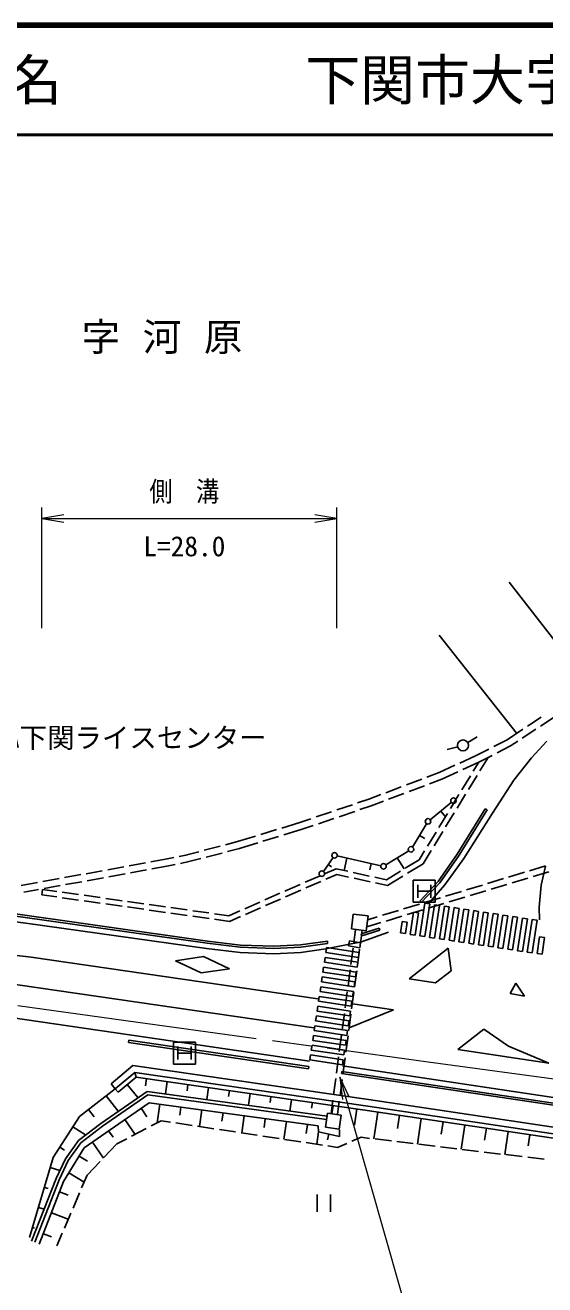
# Model space of a CAD drawing. Units: millimetres, scale not verified. Extents: x 40000 to 680000, y 20000 to 380000.
# Drawn here: x 379506 to 426839, y 265090 to 380000 of the extents above; entities that cross this region are included whole.
import ezdxf
from ezdxf.enums import TextEntityAlignment as Align

# ---------------------------------------------------------------- set-up
doc = ezdxf.new("R2010")
doc.units = ezdxf.units.MM
doc.header["$LTSCALE"] = 1000
doc.linetypes.add('CHAIN', pattern=[18.5, 12, -1.5, 3.5, -1.5])
for name, color, linetype, lineweight in [('M-BGD', 7, 'Continuous', 25), ('M-BMK', 2, 'CHAIN', 13), ('M-STR-HTXT', 7, 'Continuous', 13), ('M-STR-STRC', 7, 'Continuous', 25), ('M-TTL', 2, 'Continuous', 140), ('M-TTL-LINE', 7, 'Continuous', 50)]:
    doc.layers.add(name, color=color, linetype=linetype, lineweight=lineweight)
doc.layers.add('M-BMK-HTXT', color=7, linetype='Continuous')
doc.layers.add('M-TTL-TXT', color=7, linetype='Continuous')
doc.styles.add('ＭＳ ゴシック', font='')
doc.styles.add('ＭＳ Ｐゴシック', font='')
doc.styles.get('ＭＳ ゴシック').set_extended_font_data('MS Gothic')
doc.styles.get('ＭＳ Ｐゴシック').set_extended_font_data('MS PGothic')

# ---------------------------------------------------------------- blocks, each defined once
blk = doc.blocks.new('open_arrow')
at = {"color": 0, "linetype": 'Continuous', "lineweight": -2}
blk.add_lwpolyline([(7.5, 1.25), (0, 0), (7.5, -1.25)], dxfattribs=at)

msp = doc.modelspace()

# ---------------------------------------------------------------- linework, layer by layer
at = {"layer": 'M-BGD'}
for p, q in [((423609, 329181), (430274, 320564)), ((424282, 315369), (417208, 324346)), ((426522, 316878), (425272, 316049)), ((427706, 316883), (426455, 316054)), ((419820, 314557), (420676, 315075)), ((424855, 315773), (423402, 314810)), ((426039, 315778), (424788, 314949)), ((418908, 314174), (417940, 313923)), ((421748, 313962), (420539, 313343)), ((423402, 314810), (422193, 314190)), ((423730, 314248), (422499, 313617)), ((424372, 314673), (423730, 314248)), ((420539, 313343), (419102, 312688)), ((420822, 312758), (419369, 312095)), ((420824, 312759), (420324, 311940)), ((422054, 313389), (420822, 312758)), ((421677, 313196), (420932, 311977)), ((417210, 311825), (416106, 311406)), ((418647, 312480), (417210, 311825)), ((418914, 311888), (417460, 311225)), ((420063, 311513), (419281, 310233)), ((420671, 311550), (419889, 310271)), ((413769, 310519), (412367, 309986)), ((415639, 311228), (414236, 310696)), ((415874, 310622), (414471, 310090)), ((417460, 311225), (416341, 310800)), ((410795, 309390), (409792, 309051)), ((411899, 309809), (410795, 309390)), ((412134, 309203), (411015, 308778)), ((414004, 309913), (412601, 309380)), ((419020, 309807), (418238, 308527)), ((419629, 309844), (418846, 308564)), ((407423, 308250), (406002, 307770)), ((409318, 308891), (407897, 308410)), ((409528, 308275), (408107, 307795)), ((411015, 308778), (410001, 308436)), ((416390, 307523), (418326, 309095)), ((417977, 308100), (417195, 306820)), ((417358, 308309), (417784, 307785)), ((418586, 308137), (417804, 306857)), ((421422, 308517), (418865, 304384)), ((421592, 308412), (419032, 304274)), ((421422, 308517), (421592, 308412)), ((404525, 307271), (402883, 306763)), ((405529, 307610), (404525, 307271)), ((405738, 306995), (404725, 306652)), ((407633, 307635), (406212, 307155)), ((414782, 305029), (416066, 307151)), ((400494, 306026), (398852, 305518)), ((402405, 306616), (400972, 306173)), ((402594, 305994), (401161, 305551)), ((404725, 306652), (403072, 306141)), ((415424, 306090), (415908, 305798)), ((416934, 306394), (416152, 305114)), ((417543, 306431), (416761, 305151)), ((395331, 304603), (394229, 304317)), ((397266, 305106), (395815, 304729)), ((398852, 305518), (397750, 305232)), ((399030, 304893), (397932, 304608)), ((400683, 305404), (399030, 304893)), ((412358, 303393), (414440, 304683)), ((415891, 304687), (415391, 303869)), ((416500, 304724), (415755, 303506)), ((388985, 303317), (390461, 303587)), ((390953, 303677), (392271, 303918)), ((392271, 303918), (393032, 304074)), ((392402, 303281), (393163, 303437)), ((393522, 304174), (394283, 304330)), ((393653, 303537), (394414, 303693)), ((395512, 303979), (394414, 303693)), ((397448, 304482), (395996, 304105)), ((406670, 302806), (407546, 304062)), ((407108, 303434), (407410, 303223)), ((407933, 304212), (411902, 303316)), ((408803, 304015), (408550, 302894)), ((411031, 303512), (410906, 302956)), ((413399, 304038), (414025, 303028)), ((415391, 303869), (414116, 303084)), ((415755, 303506), (414343, 302637)), ((418865, 304384), (417112, 301879)), ((419032, 304274), (417267, 301753)), ((383083, 302238), (384559, 302507)), ((385050, 302597), (386526, 302867)), ((385153, 301955), (386629, 302225)), ((387018, 302957), (388493, 303227)), ((387121, 302315), (388596, 302585)), ((389088, 302675), (390563, 302945)), ((391055, 303035), (392402, 303281)), ((406371, 302413), (404998, 301810)), ((407829, 303053), (406829, 302614)), ((407881, 302530), (406890, 302095)), ((408902, 302816), (407829, 303053)), ((408972, 302288), (407881, 302530)), ((410855, 302384), (409390, 302708)), ((412415, 302038), (411343, 302276)), ((413690, 302823), (412415, 302038)), ((413917, 302375), (412505, 301506)), ((424983, 302722), (423547, 302287)), ((426897, 303301), (425461, 302867)), ((425782, 302337), (427218, 302772)), ((379148, 301518), (380624, 301788)), ((379380, 300900), (380727, 301146)), ((381084, 301161), (381013, 300666)), ((382387, 300976), (381084, 301161)), ((381116, 301878), (382591, 302148)), ((381218, 301236), (382694, 301506)), ((383186, 301596), (384661, 301866)), ((404540, 301608), (403167, 301005)), ((404601, 301089), (403228, 300486)), ((406432, 301894), (405059, 301290)), ((410925, 301856), (409461, 302180)), ((412505, 301506), (411413, 301748)), ((417112, 301879), (415445, 300098)), ((417267, 301753), (415591, 299961)), ((421154, 301562), (419719, 301127)), ((423068, 302142), (421633, 301707)), ((421954, 301177), (423390, 301612)), ((423868, 301757), (425304, 302192)), ((382387, 300471), (381013, 300666)), ((384367, 300695), (382882, 300906)), ((384367, 300190), (382882, 300401)), ((386347, 300415), (384862, 300625)), ((386348, 299909), (384862, 300120)), ((388327, 300134), (386842, 300344)), ((390308, 299853), (388822, 300064)), ((400878, 300000), (399505, 299396)), ((402709, 300804), (401336, 300201)), ((402770, 300285), (401397, 299681)), ((415445, 300098), (415591, 299961)), ((417326, 300403), (415891, 299968)), ((419240, 300982), (417805, 300548)), ((418126, 300018), (419561, 300453)), ((420040, 300598), (421476, 301033)), ((396095, 296244), (374090, 299375)), ((396121, 296442), (374110, 299575)), ((388328, 299629), (386843, 299839)), ((390308, 299348), (388823, 299559)), ((392288, 299572), (390803, 299783)), ((392288, 299067), (390803, 299278)), ((394268, 299292), (392783, 299502)), ((394268, 298786), (392783, 298997)), ((396248, 299011), (394763, 299221)), ((398047, 298756), (396743, 298941)), ((399047, 299195), (398047, 298756)), ((400939, 299480), (399566, 298877)), ((409227, 297564), (409395, 298915)), ((409395, 298915), (410748, 298747)), ((413498, 299243), (412062, 298808)), ((415412, 299823), (413976, 299388)), ((414298, 298858), (415733, 299293)), ((416212, 299438), (417647, 299873)), ((396249, 298506), (394763, 298716)), ((398117, 298241), (396744, 298436)), ((399108, 298676), (398117, 298241)), ((411738, 297623), (410117, 297106)), ((410748, 298747), (410581, 297396)), ((410624, 297746), (411905, 298134)), ((411584, 298663), (410705, 298397)), ((411738, 297623), (411799, 297433)), ((412383, 298279), (413819, 298713)), ((410581, 297396), (409227, 297564)), ((409443, 296293), (409606, 297517)), ((410038, 296215), (410202, 297443)), ((410117, 297106), (410178, 296915)), ((411799, 297433), (410178, 296915)), ((399091, 295886), (396095, 296244)), ((399107, 296085), (396121, 296442)), ((402159, 295781), (399091, 295886)), ((402157, 295981), (399107, 296085)), ((404598, 296102), (402157, 295981)), ((404617, 295902), (402159, 295781)), ((407030, 296435), (404598, 296102)), ((407057, 296237), (404617, 295902)), ((407030, 296435), (407057, 296237)), ((409179, 294310), (409377, 295797)), ((409774, 294233), (409972, 295719)), ((408915, 292328), (409113, 293815)), ((409510, 292250), (409708, 293737)), ((408650, 290346), (408849, 291832)), ((409245, 290268), (409443, 291755)), ((408386, 288363), (408584, 289850)), ((408981, 288285), (409179, 289772)), ((388940, 287408), (388911, 287210)), ((405341, 285002), (388940, 287408)), ((408122, 286381), (408320, 287867)), ((408717, 286303), (408915, 287790)), ((405312, 284804), (388911, 287210)), ((389303, 285089), (387323, 283428)), ((410794, 281990), (389303, 285089)), ((405341, 285002), (405312, 284804)), ((407857, 284398), (408056, 285885)), ((408452, 284320), (408651, 285807)), ((389483, 284457), (387709, 282968)), ((389603, 284036), (387966, 282662)), ((410706, 281396), (389483, 284457)), ((389483, 284457), (389603, 284036)), ((410648, 281000), (389603, 284036)), ((390548, 283899), (390452, 283233)), ((407593, 282416), (407791, 283903)), ((408346, 284559), (408316, 284361)), ((436791, 280097), (408316, 284361)), ((436821, 280295), (408346, 284559)), ((387709, 282968), (384446, 280437)), ((386380, 279810), (390604, 282740)), ((387323, 283428), (387709, 282968)), ((387709, 282968), (387966, 282662)), ((388785, 283349), (389777, 282166)), ((390604, 282740), (406999, 280478)), ((392438, 283627), (392276, 282509)), ((394327, 283354), (394248, 282801)), ((396217, 283082), (396059, 281987)), ((398107, 282809), (398029, 282268)), ((408188, 282338), (408386, 283825)), ((390794, 281705), (384882, 277597)), ((386556, 279567), (390679, 282426)), ((386893, 282335), (387987, 280925)), ((390679, 282426), (406958, 280181)), ((406182, 279579), (390794, 281705)), ((391756, 281572), (391521, 279870)), ((399997, 282537), (399842, 281465)), ((401886, 282264), (401810, 281734)), ((403776, 281991), (403625, 280944)), ((405666, 281719), (405591, 281201)), ((407364, 280696), (407527, 281920)), ((407958, 280614), (408122, 281842)), ((450342, 276055), (410794, 281990)), ((384446, 280437), (382056, 276701)), ((385262, 281070), (385776, 280406)), ((390055, 281191), (390588, 280425)), ((393679, 281306), (393577, 280561)), ((395603, 281041), (395394, 279526)), ((397526, 280775), (397420, 280006)), ((399450, 280509), (399234, 278946)), ((407035, 280742), (406859, 279468)), ((408287, 280569), (407035, 280742)), ((407556, 281446), (407446, 280685)), ((408112, 279295), (408287, 280569)), ((409707, 281136), (409495, 279667)), ((450194, 275066), (410648, 281000)), ((450253, 275462), (410706, 281396)), ((411637, 280852), (411270, 278405)), ((413614, 280555), (413435, 279361)), ((383848, 279503), (385004, 278764)), ((384348, 278266), (386380, 279810)), ((384567, 278056), (386556, 279567)), ((388577, 280164), (389514, 278816)), ((389200, 278651), (390528, 279348)), ((390971, 279581), (391879, 280058)), ((391879, 280058), (392741, 279927)), ((393236, 279853), (394719, 279628)), ((395213, 279554), (396696, 279330)), ((397191, 279255), (398674, 279031)), ((401373, 280243), (401264, 279450)), ((403297, 279978), (403074, 278366)), ((405220, 279712), (405107, 278894)), ((406219, 279051), (406182, 279579)), ((406859, 279468), (408112, 279295)), ((408142, 279242), (408136, 278612)), ((415591, 280259), (415242, 277928)), ((417569, 279962), (417398, 278826)), ((419546, 279665), (419214, 277452)), ((421523, 279369), (421362, 278291)), ((383171, 276594), (384348, 278266)), ((385621, 278110), (386630, 276658)), ((387099, 279137), (387504, 278555)), ((387850, 277941), (388758, 278418)), ((399168, 278956), (400651, 278732)), ((401146, 278657), (402629, 278433)), ((403123, 278358), (404607, 278134)), ((406219, 279051), (406063, 277914)), ((408136, 278612), (406219, 279051)), ((407178, 278832), (407058, 278307)), ((409251, 278185), (410101, 278545)), ((410101, 278545), (410884, 278451)), ((411381, 278392), (412870, 278213)), ((413366, 278153), (414856, 277975)), ((423500, 279072), (423186, 276976)), ((425478, 278775), (425325, 277756)), ((382654, 277635), (383085, 277360)), ((384882, 277597), (383004, 274529)), ((383431, 276442), (384567, 278056)), ((386666, 276697), (387850, 277941)), ((405101, 278059), (406584, 277835)), ((407079, 277761), (407941, 277630)), ((407941, 277630), (408791, 277990)), ((415352, 277915), (416841, 277737)), ((417338, 277677), (418827, 277498)), ((419324, 277439), (420813, 277260)), ((421309, 277201), (422799, 277022)), ((423295, 276963), (424785, 276784)), ((382056, 276701), (379902, 269408)), ((381787, 275790), (382664, 275531)), ((382312, 274792), (383171, 276594)), ((382587, 274673), (383431, 276442)), ((384413, 276830), (385165, 276369)), ((385138, 275090), (386322, 276334)), ((425281, 276724), (426770, 276546)), ((380092, 269082), (382312, 274792)), ((380372, 268974), (382587, 274673)), ((383474, 275296), (384863, 274445)), ((384646, 273936), (385138, 275090)), ((383004, 274529), (380786, 268789)), ((381249, 273966), (381582, 273868)), ((382634, 273573), (383431, 273265)), ((383861, 272097), (384450, 273476)), ((406105, 273335), (406105, 271735)), ((407305, 271735), (407305, 273335)), ((380710, 272143), (381223, 271991)), ((381895, 271659), (383422, 271069)), ((383076, 270257), (383665, 271637)), ((380171, 270320), (380352, 270266)), ((381156, 269746), (381886, 269463)), ((382388, 268644), (382880, 269797))]:
    msp.add_line(p, q, dxfattribs=at)
for centre, radius in [((419392, 314299), 500), ((418520, 309253), 250), ((416196, 307365), 250), ((407689, 304267), 250), ((414653, 304815), 250), ((412146, 303261), 250), ((406527, 302601), 250)]:
    msp.add_circle(centre, radius, dxfattribs=at)
at = {"layer": 'M-BMK'}
msp.add_lwpolyline([(360522, 293104), (388671, 289200), (416223, 285433), (459774, 279500)], dxfattribs=at)
at = {"layer": 'M-STR-HTXT'}
for p, q in [((381013, 325000), (381013, 336000)), ((407881, 325000), (407881, 336000)), ((381013, 335000), (407881, 335000))]:
    msp.add_line(p, q, dxfattribs=at)
msp.add_lwpolyline([(408179, 284023), (415000, 260000), (447000, 260000)], dxfattribs=at)
at = {"layer": 'M-STR-STRC'}
for p, q in [((427026, 314683), (425631, 313176)), ((425631, 313176), (424022, 311131)), ((424022, 311131), (422069, 308102)), ((422069, 308102), (419459, 303982)), ((419459, 303982), (417743, 301577)), ((426520, 301544), (426890, 303276)), ((414863, 299993), (414863, 301993)), ((414863, 301993), (416863, 301993)), ((415263, 301593), (415263, 300393)), ((417743, 301577), (416262, 299919)), ((416463, 301593), (416463, 300393)), ((416863, 301993), (416863, 299993)), ((426342, 299549), (426520, 301544)), ((416863, 299993), (414863, 299993)), ((415263, 300993), (416463, 300993)), ((414890, 299075), (414590, 297052)), ((414890, 299075), (415335, 299010)), ((415335, 299010), (415035, 296986)), ((415910, 299905), (415456, 296924)), ((415901, 296856), (416355, 299837)), ((415910, 299905), (416355, 299837)), ((416346, 296789), (416800, 299769)), ((416791, 296721), (417245, 299702)), ((416800, 299769), (417245, 299702)), ((417237, 296653), (417690, 299634)), ((417682, 296585), (418135, 299566)), ((417690, 299634), (418135, 299566)), ((418127, 296517), (418580, 299498)), ((418572, 296450), (419025, 299430)), ((418580, 299498), (419025, 299430)), ((419017, 296382), (419471, 299363)), ((419462, 296314), (419916, 299295)), ((419471, 299363), (419916, 299295)), ((419907, 296246), (420361, 299227)), ((420352, 296179), (420806, 299159)), ((420361, 299227), (420806, 299159)), ((420797, 296111), (421251, 299092)), ((421242, 296043), (421696, 299024)), ((421251, 299092), (421696, 299024)), ((421687, 295975), (422141, 298956)), ((422132, 295908), (422586, 298888)), ((422141, 298956), (422586, 298888)), ((422577, 295840), (423031, 298820)), ((423031, 298820), (423476, 298753)), ((426352, 298383), (426342, 299549)), ((374095, 298734), (379553, 298091)), ((379553, 298091), (396009, 295760)), ((413860, 298227), (413706, 297192)), ((413860, 298227), (414306, 298161)), ((414306, 298161), (414151, 297125)), ((423022, 295772), (423476, 298753)), ((423467, 295704), (423921, 298685)), ((423912, 295636), (424366, 298617)), ((423921, 298685), (424366, 298617)), ((424357, 295569), (424811, 298549)), ((424802, 295501), (425256, 298482)), ((424811, 298549), (425256, 298482)), ((425247, 295433), (425701, 298414)), ((425692, 295365), (426146, 298346)), ((426146, 298346), (425701, 298414)), ((410144, 296387), (412611, 297259)), ((413706, 297192), (414151, 297125)), ((414590, 297052), (415035, 296986)), ((415901, 296856), (415456, 296924)), ((416791, 296721), (416346, 296789)), ((417682, 296585), (417237, 296653)), ((418572, 296450), (418127, 296517)), ((426368, 296847), (426149, 295312)), ((426368, 296847), (426813, 296784)), ((426813, 296784), (426595, 295249)), ((371455, 295952), (380043, 294980)), ((396009, 295760), (399075, 295398)), ((399075, 295398), (402153, 295286)), ((402153, 295286), (404623, 295416)), ((404623, 295416), (406889, 295730)), ((406889, 295730), (410144, 296387)), ((406893, 295402), (406959, 295847)), ((406893, 295402), (409867, 294959)), ((406959, 295847), (409933, 295404)), ((409042, 296456), (408966, 296012)), ((408966, 296012), (409989, 295838)), ((409042, 296456), (410065, 296281)), ((409933, 295404), (409867, 294959)), ((410065, 296281), (409989, 295838)), ((418044, 295786), (414490, 293015)), ((418324, 293727), (418044, 295786)), ((419462, 296314), (419017, 296382)), ((420352, 296179), (419907, 296246)), ((421242, 296043), (420797, 296111)), ((422132, 295908), (421687, 295975)), ((423022, 295772), (422577, 295840)), ((423912, 295636), (423467, 295704)), ((424802, 295501), (424357, 295569)), ((425247, 295433), (425692, 295365)), ((380043, 294980), (406176, 291187)), ((393183, 294639), (395758, 295050)), ((395538, 293550), (393183, 294639)), ((395758, 295050), (398109, 293923)), ((406827, 294956), (406761, 294511)), ((406761, 294511), (409734, 294069)), ((406827, 294956), (409800, 294514)), ((409800, 294514), (409734, 294069)), ((426149, 295312), (426595, 295249)), ((398109, 293923), (395538, 293550)), ((406496, 292731), (406562, 293176)), ((406562, 293176), (409535, 292734)), ((406628, 293621), (406694, 294066)), ((406628, 293621), (409602, 293179)), ((406694, 294066), (409668, 293624)), ((409668, 293624), (409602, 293179)), ((416896, 292653), (418324, 293727)), ((405809, 288527), (377129, 292698)), ((406363, 291841), (406429, 292286)), ((406429, 292286), (409403, 291843)), ((406496, 292731), (409469, 292288)), ((409535, 292734), (409469, 292288)), ((414490, 293015), (416896, 292653)), ((423680, 291668), (424188, 292612)), ((424188, 292612), (424983, 291421)), ((406231, 290951), (406297, 291396)), ((406231, 290951), (409204, 290508)), ((406297, 291396), (409270, 290953)), ((406363, 291841), (409337, 291398)), ((409270, 290953), (409204, 290508)), ((409333, 290729), (413063, 290187)), ((409403, 291843), (409337, 291398)), ((424983, 291421), (423680, 291668)), ((405966, 289170), (406032, 289615)), ((406032, 289615), (409005, 289173)), ((406098, 290061), (406164, 290506)), ((406098, 290061), (409072, 289618)), ((406164, 290506), (409138, 290063)), ((413063, 290187), (409008, 288534)), ((409138, 290063), (409072, 289618)), ((378196, 289470), (389012, 287903)), ((405833, 288280), (405899, 288725)), ((405899, 288725), (408873, 288283)), ((405966, 289170), (408939, 288728)), ((409005, 289173), (408939, 288728)), ((389012, 287903), (405413, 285496)), ((405701, 287390), (405767, 287835)), ((405701, 287390), (408674, 286947)), ((405767, 287835), (408740, 287392)), ((405833, 288280), (408807, 287838)), ((408740, 287392), (408674, 286947)), ((408873, 288283), (408807, 287838)), ((418921, 286545), (421282, 288413)), ((421282, 288413), (423534, 286872)), ((393011, 285230), (393011, 287230)), ((393011, 287230), (395011, 287230)), ((393411, 286830), (393411, 285630)), ((393411, 286230), (394611, 286230)), ((394611, 286830), (394611, 285630)), ((395011, 287230), (395011, 285230)), ((405568, 286500), (405634, 286945)), ((405568, 286500), (408542, 286057)), ((405634, 286945), (408608, 286502)), ((408608, 286502), (408542, 286057)), ((427202, 285310), (418921, 286545)), ((423534, 286872), (427202, 285310)), ((395011, 285230), (393011, 285230)), ((405436, 285610), (405502, 286055)), ((408409, 285167), (405436, 285610)), ((405502, 286055), (408475, 285612)), ((408475, 285612), (408409, 285167)), ((436895, 280789), (408420, 285054))]:
    msp.add_line(p, q, dxfattribs=at)
at = {"layer": 'M-TTL'}
msp.add_line((680000, 380000), (40000, 380000), dxfattribs=at)
at = {"layer": 'M-TTL-LINE'}
msp.add_line((40000, 370000), (680000, 370000), dxfattribs=at)

# ---------------------------------------------------------------- block references
at = {"layer": 'M-STR-HTXT', "xscale": 267, "yscale": 267}
msp.add_blockref('open_arrow', (381013, 335000), dxfattribs=at)
for p, rotation in [((407881, 335000), 180), ((408179, 284023), 285.9)]:
    msp.add_blockref('open_arrow', p, dxfattribs=dict(at, rotation=rotation))

# ---------------------------------------------------------------- texts
at = {"layer": 'M-BGD', "style": 'ＭＳ ゴシック'}
msp.add_text('JA下関ライスセンター', height=1833, dxfattribs=at).set_placement((389000, 315000), align=Align.MIDDLE_CENTER)
at = {"layer": 'M-BMK-HTXT', "insert": (393000, 350000), "char_height": 2566, "attachment_point": 8, "style": 'ＭＳ Ｐゴシック'}
msp.add_mtext('\\T1.59;字河原', dxfattribs=at)
at = {"layer": 'M-STR-HTXT', "style": 'ＭＳ Ｐゴシック', "width": 0.85}
msp.add_text('側\u3000溝', height=1833, dxfattribs=at).set_placement((394000, 336000), align=Align.BOTTOM_CENTER)
at = {"layer": 'M-STR-HTXT', "style": 'ＭＳ ゴシック'}
msp.add_text('L=28.0', height=1833, dxfattribs=at).set_placement((394000, 331000), align=Align.BOTTOM_CENTER)
at = {"layer": 'M-TTL-TXT', "style": 'ＭＳ ゴシック'}
for s, p in [('地 名', (370380, 375000)), ('下関市大字内日', (405024, 375000))]:
    msp.add_text(s, height=3666, dxfattribs=at).set_placement(p, align=Align.MIDDLE_LEFT)

doc.saveas('drawing.dxf')
